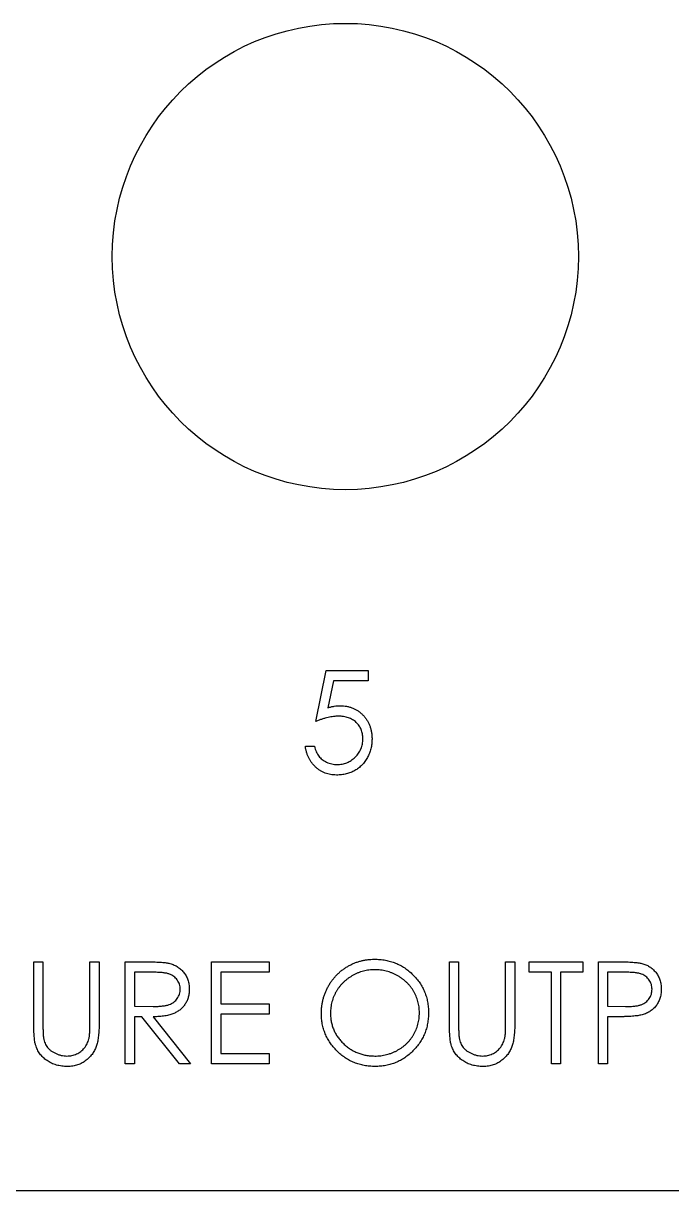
# Model space of a CAD drawing. Header units: millimetres. Extents: x 0 to 1497, y 0 to 497.
# Drawn here: x 687.46 to 709.72, y 245.24 to 285.29 of the extents above; entities that cross this region are included whole.
import ezdxf

# ---------------------------------------------------------------- set-up
doc = ezdxf.new("R2010")
doc.units = ezdxf.units.MM

msp = doc.modelspace()

# ---------------------------------------------------------------- linework, layer by layer
at = {"color": 7, "linetype": 'Continuous', "lineweight": 25}
for p, q in [((697.504, 261.337), (697.863, 263.087)), ((697.863, 263.087), (699.298, 263.087)), ((699.298, 263.087), (699.298, 262.728)), ((698.108, 262.728), (697.919, 261.807)), ((699.298, 262.728), (698.108, 262.728)), ((697.145, 260.484), (697.459, 260.484)), ((687.822, 253.087), (688.136, 253.087)), ((687.822, 250.973), (687.822, 253.087)), ((688.136, 253.087), (688.136, 250.99)), ((689.751, 250.99), (689.751, 253.087)), ((689.751, 253.087), (690.065, 253.087)), ((690.065, 253.087), (690.065, 250.973)), ((690.963, 253.087), (691.663, 253.087)), ((690.963, 249.587), (690.963, 253.087)), ((691.933, 252.728), (691.277, 252.728)), ((691.277, 252.728), (691.277, 251.561)), ((693.924, 253.087), (695.899, 253.087)), ((693.924, 249.587), (693.924, 253.087)), ((695.899, 252.728), (694.238, 252.728)), ((694.238, 252.728), (694.238, 251.651)), ((695.899, 253.087), (695.899, 252.728)), ((702.091, 253.087), (702.405, 253.087)), ((702.091, 250.973), (702.091, 253.087)), ((702.405, 253.087), (702.405, 250.99)), ((704.02, 250.99), (704.02, 253.087)), ((704.02, 253.087), (704.335, 253.087)), ((704.335, 253.087), (704.335, 250.973)), ((704.828, 252.728), (704.828, 253.087)), ((704.828, 253.087), (706.668, 253.087)), ((705.591, 252.728), (704.828, 252.728)), ((705.591, 249.587), (705.591, 252.728)), ((706.668, 252.728), (705.905, 252.728)), ((705.905, 252.728), (705.905, 249.587)), ((706.668, 253.087), (706.668, 252.728)), ((707.206, 253.087), (707.893, 253.087)), ((707.206, 249.587), (707.206, 253.087)), ((708.161, 252.728), (707.52, 252.728)), ((707.52, 252.728), (707.52, 251.561)), ((691.277, 251.561), (691.918, 251.556)), ((694.238, 251.651), (695.899, 251.651)), ((695.899, 251.651), (695.899, 251.292)), ((707.52, 251.561), (708.133, 251.553)), ((691.532, 251.202), (691.277, 251.202)), ((691.277, 251.202), (691.277, 249.587)), ((692.818, 249.587), (691.532, 251.202)), ((691.92, 251.202), (693.206, 249.587)), ((694.238, 251.292), (694.238, 249.946)), ((695.899, 251.292), (694.238, 251.292)), ((707.771, 251.202), (707.52, 251.202)), ((707.52, 251.202), (707.52, 249.587)), ((694.238, 249.946), (695.899, 249.946)), ((695.899, 249.946), (695.899, 249.587)), ((691.277, 249.587), (690.963, 249.587)), ((693.206, 249.587), (692.818, 249.587)), ((695.899, 249.587), (693.924, 249.587)), ((705.905, 249.587), (705.591, 249.587)), ((707.52, 249.587), (707.206, 249.587)), ((639.517, 245.237), (717.017, 245.237))]:
    msp.add_line(p, q, dxfattribs=at)
msp.add_circle((698.517, 277.287), 8, dxfattribs=at)
for points, knots in [([(697.919, 261.807), (697.956, 261.817), (698.028, 261.837), (698.134, 261.859), (698.235, 261.873), (698.3, 261.874), (698.332, 261.875)], [0, 0, 0, 0, 0.275068, 0.532901, 0.773973, 1, 1, 1, 1]), ([(698.332, 261.875), (698.371, 261.874), (698.448, 261.873), (698.56, 261.857), (698.667, 261.832), (698.769, 261.796), (698.866, 261.752), (698.957, 261.695), (699.043, 261.63), (699.123, 261.555), (699.196, 261.472), (699.259, 261.382), (699.314, 261.288), (699.357, 261.187), (699.392, 261.081), (699.415, 260.969), (699.431, 260.852), (699.432, 260.771), (699.433, 260.73)], [0, 0, 0, 0, 0.0658076, 0.1293943, 0.1908941, 0.2512811, 0.310815, 0.370371, 0.4307683, 0.4928813, 0.5551039, 0.6160671, 0.677256, 0.7382598, 0.8007621, 0.8647776, 0.9310453, 1, 1, 1, 1]), ([(698.275, 261.516), (698.248, 261.516), (698.192, 261.514), (698.106, 261.506), (698.016, 261.491), (697.921, 261.472), (697.823, 261.446), (697.72, 261.415), (697.613, 261.379), (697.541, 261.351), (697.504, 261.337)], [0, 0, 0, 0, 0.102203, 0.211023, 0.3251, 0.446502, 0.573788, 0.708901, 0.850358, 1, 1, 1, 1]), ([(699.119, 260.744), (699.118, 260.772), (699.117, 260.827), (699.107, 260.907), (699.088, 260.983), (699.063, 261.055), (699.031, 261.123), (698.991, 261.188), (698.944, 261.248), (698.89, 261.303), (698.83, 261.353), (698.765, 261.397), (698.695, 261.433), (698.62, 261.465), (698.54, 261.487), (698.456, 261.504), (698.367, 261.514), (698.306, 261.516), (698.275, 261.516)], [0, 0, 0, 0, 0.065351, 0.127916, 0.18836, 0.247216, 0.30563, 0.36377, 0.422661, 0.482687, 0.5433, 0.604118, 0.664965, 0.727413, 0.791468, 0.858055, 0.927037, 1, 1, 1, 1]), ([(699.433, 260.73), (699.432, 260.702), (699.431, 260.645), (699.424, 260.561), (699.411, 260.479), (699.394, 260.398), (699.372, 260.319), (699.344, 260.242), (699.311, 260.168), (699.274, 260.094), (699.233, 260.024), (699.187, 259.958), (699.139, 259.896), (699.087, 259.838), (699.031, 259.785), (698.971, 259.736), (698.908, 259.691), (698.842, 259.651), (698.772, 259.614), (698.7, 259.583), (698.625, 259.556), (698.548, 259.535), (698.468, 259.518), (698.385, 259.506), (698.3, 259.498), (698.242, 259.497), (698.212, 259.497)], [0, 0, 0, 0, 0.0440145, 0.0874341, 0.1301184, 0.1725537, 0.2145548, 0.2562981, 0.2984382, 0.340849, 0.3827152, 0.423924, 0.4642462, 0.5040737, 0.5438619, 0.5835667, 0.6230943, 0.6632291, 0.7035513, 0.7439379, 0.7845413, 0.8257501, 0.8677574, 0.9107452, 0.9549144, 1, 1, 1, 1]), ([(698.231, 259.856), (698.261, 259.857), (698.32, 259.858), (698.406, 259.871), (698.49, 259.89), (698.57, 259.919), (698.648, 259.954), (698.721, 259.998), (698.792, 260.05), (698.858, 260.109), (698.919, 260.174), (698.973, 260.243), (699.018, 260.317), (699.055, 260.395), (699.084, 260.476), (699.105, 260.562), (699.117, 260.651), (699.118, 260.712), (699.119, 260.744)], [0, 0, 0, 0, 0.064207, 0.126425, 0.18768, 0.248216, 0.308305, 0.369661, 0.431699, 0.495947, 0.559758, 0.622295, 0.683911, 0.745092, 0.80674, 0.869087, 0.93329, 1, 1, 1, 1]), ([(698.212, 259.497), (698.178, 259.498), (698.109, 259.499), (698.008, 259.513), (697.912, 259.534), (697.82, 259.564), (697.731, 259.603), (697.648, 259.651), (697.567, 259.706), (697.493, 259.771), (697.424, 259.842), (697.362, 259.919), (697.307, 260.001), (697.259, 260.088), (697.219, 260.179), (697.187, 260.276), (697.161, 260.378), (697.15, 260.449), (697.145, 260.484)], [0, 0, 0, 0, 0.065421, 0.128708, 0.190236, 0.250724, 0.310637, 0.370766, 0.431615, 0.493523, 0.555883, 0.617342, 0.678668, 0.740711, 0.802985, 0.866803, 0.932347, 1, 1, 1, 1]), ([(697.459, 260.484), (697.466, 260.451), (697.481, 260.387), (697.514, 260.297), (697.554, 260.216), (697.601, 260.145), (697.658, 260.082), (697.722, 260.027), (697.795, 259.976), (697.875, 259.935), (697.96, 259.899), (698.049, 259.875), (698.139, 259.858), (698.2, 259.857), (698.231, 259.856)], [0, 0, 0, 0, 0.094687, 0.181994, 0.264377, 0.34218, 0.418618, 0.496509, 0.577369, 0.661511, 0.746733, 0.831258, 0.915206, 1, 1, 1, 1]), ([(697.693, 251.321), (697.694, 251.363), (697.695, 251.446), (697.708, 251.569), (697.726, 251.689), (697.753, 251.808), (697.788, 251.924), (697.829, 252.038), (697.879, 252.149), (697.936, 252.258), (697.999, 252.363), (698.069, 252.462), (698.143, 252.556), (698.224, 252.642), (698.31, 252.724), (698.401, 252.8), (698.498, 252.87), (698.6, 252.934), (698.706, 252.991), (698.815, 253.04), (698.925, 253.082), (699.038, 253.117), (699.153, 253.144), (699.271, 253.162), (699.39, 253.175), (699.47, 253.176), (699.511, 253.176)], [0, 0, 0, 0, 0.043209, 0.085873, 0.12812, 0.170152, 0.211918, 0.253753, 0.296006, 0.338443, 0.381015, 0.42282, 0.464089, 0.505126, 0.545975, 0.586985, 0.628339, 0.670084, 0.711992, 0.753039, 0.794049, 0.834886, 0.875498, 0.916547, 0.958004, 1, 1, 1, 1]), ([(699.511, 253.176), (699.576, 253.175), (699.703, 253.172), (699.89, 253.147), (700.069, 253.104), (700.24, 253.047), (700.403, 252.972), (700.557, 252.88), (700.704, 252.771), (700.84, 252.647), (700.965, 252.512), (701.074, 252.367), (701.166, 252.214), (701.242, 252.054), (701.301, 251.886), (701.342, 251.71), (701.368, 251.527), (701.371, 251.402), (701.373, 251.338)], [0, 0, 0, 0, 0.06657, 0.130749, 0.193413, 0.254989, 0.316114, 0.377262, 0.439401, 0.502971, 0.566525, 0.628231, 0.689091, 0.749345, 0.81017, 0.87161, 0.934869, 1, 1, 1, 1]), ([(691.663, 253.087), (691.71, 253.087), (691.8, 253.086), (691.928, 253.085), (692.045, 253.08), (692.15, 253.076), (692.243, 253.068), (692.325, 253.061), (692.395, 253.052), (692.437, 253.043), (692.456, 253.039)], [0, 0, 0, 0, 0.176258, 0.338434, 0.484822, 0.617158, 0.734698, 0.837385, 0.926372, 1, 1, 1, 1]), ([(692.847, 252.151), (692.846, 252.18), (692.844, 252.235), (692.824, 252.317), (692.791, 252.394), (692.747, 252.466), (692.693, 252.532), (692.63, 252.588), (692.559, 252.634), (692.493, 252.664), (692.433, 252.682), (692.382, 252.694), (692.324, 252.705), (692.259, 252.713), (692.187, 252.72), (692.108, 252.725), (692.023, 252.728), (691.964, 252.728), (691.933, 252.728)], [0, 0, 0, 0, 0.068814, 0.136365, 0.204019, 0.273064, 0.342913, 0.410965, 0.479169, 0.549308, 0.587652, 0.630647, 0.678879, 0.731934, 0.791111, 0.855283, 0.925086, 1, 1, 1, 1]), ([(692.456, 253.039), (692.482, 253.033), (692.532, 253.02), (692.605, 252.994), (692.675, 252.963), (692.741, 252.927), (692.802, 252.886), (692.861, 252.839), (692.916, 252.788), (692.966, 252.731), (693.013, 252.671), (693.052, 252.606), (693.086, 252.539), (693.113, 252.467), (693.135, 252.393), (693.151, 252.315), (693.16, 252.234), (693.161, 252.179), (693.161, 252.151)], [0, 0, 0, 0, 0.064217, 0.127064, 0.188745, 0.249132, 0.309453, 0.369827, 0.43065, 0.492352, 0.554072, 0.61569, 0.676798, 0.738439, 0.801317, 0.865185, 0.931641, 1, 1, 1, 1]), ([(699.526, 252.817), (699.493, 252.817), (699.427, 252.816), (699.329, 252.806), (699.232, 252.791), (699.136, 252.769), (699.042, 252.74), (698.949, 252.706), (698.857, 252.664), (698.767, 252.618), (698.68, 252.566), (698.598, 252.509), (698.521, 252.448), (698.449, 252.383), (698.381, 252.313), (698.318, 252.24), (698.26, 252.161), (698.208, 252.078), (698.161, 251.993), (698.119, 251.905), (698.085, 251.813), (698.057, 251.72), (698.034, 251.624), (698.019, 251.526), (698.009, 251.425), (698.008, 251.357), (698.008, 251.323)], [0, 0, 0, 0, 0.042023, 0.083645, 0.124984, 0.166247, 0.207702, 0.249631, 0.291742, 0.334743, 0.37746, 0.419556, 0.461044, 0.502096, 0.542891, 0.583801, 0.624864, 0.666225, 0.707399, 0.748557, 0.789655, 0.83074, 0.87207, 0.913993, 0.956498, 1, 1, 1, 1]), ([(701.059, 251.339), (701.058, 251.373), (701.058, 251.44), (701.047, 251.539), (701.032, 251.637), (701.01, 251.731), (700.982, 251.823), (700.948, 251.913), (700.907, 252), (700.86, 252.085), (700.807, 252.166), (700.75, 252.243), (700.687, 252.316), (700.619, 252.385), (700.546, 252.45), (700.467, 252.51), (700.384, 252.567), (700.296, 252.618), (700.206, 252.665), (700.113, 252.705), (700.018, 252.74), (699.923, 252.769), (699.825, 252.79), (699.727, 252.806), (699.627, 252.816), (699.56, 252.817), (699.526, 252.817)], [0, 0, 0, 0, 0.042915, 0.08513, 0.126473, 0.167453, 0.207976, 0.248249, 0.28875, 0.32967, 0.370537, 0.411129, 0.451819, 0.492406, 0.533486, 0.575263, 0.617441, 0.660672, 0.70394, 0.746868, 0.789079, 0.831104, 0.873238, 0.915166, 0.957381, 1, 1, 1, 1]), ([(707.893, 253.087), (707.94, 253.087), (708.03, 253.087), (708.16, 253.084), (708.278, 253.08), (708.384, 253.074), (708.477, 253.067), (708.559, 253.058), (708.629, 253.048), (708.671, 253.039), (708.69, 253.034)], [0, 0, 0, 0, 0.176956, 0.339055, 0.486318, 0.618781, 0.735619, 0.838742, 0.926457, 1, 1, 1, 1]), ([(709.046, 252.147), (709.045, 252.175), (709.042, 252.231), (709.024, 252.313), (708.992, 252.391), (708.949, 252.464), (708.896, 252.53), (708.835, 252.587), (708.765, 252.634), (708.7, 252.664), (708.643, 252.682), (708.593, 252.694), (708.536, 252.705), (708.473, 252.713), (708.404, 252.72), (708.329, 252.725), (708.247, 252.728), (708.19, 252.728), (708.161, 252.728)], [0, 0, 0, 0, 0.070044, 0.139238, 0.208197, 0.279173, 0.349987, 0.418354, 0.48761, 0.557411, 0.59533, 0.637964, 0.685913, 0.738185, 0.796103, 0.858517, 0.926658, 1, 1, 1, 1]), ([(708.69, 253.034), (708.714, 253.028), (708.762, 253.014), (708.831, 252.988), (708.896, 252.957), (708.959, 252.922), (709.017, 252.88), (709.073, 252.835), (709.125, 252.784), (709.173, 252.729), (709.217, 252.67), (709.256, 252.606), (709.287, 252.539), (709.315, 252.468), (709.335, 252.393), (709.349, 252.315), (709.359, 252.233), (709.36, 252.176), (709.36, 252.148)], [0, 0, 0, 0, 0.062481, 0.12349, 0.183411, 0.243153, 0.302127, 0.36171, 0.421842, 0.482932, 0.544552, 0.605681, 0.66768, 0.729984, 0.794551, 0.860346, 0.928907, 1, 1, 1, 1]), ([(691.918, 251.556), (691.948, 251.556), (692.006, 251.556), (692.089, 251.56), (692.168, 251.565), (692.24, 251.572), (692.306, 251.581), (692.366, 251.592), (692.419, 251.605), (692.482, 251.625), (692.553, 251.657), (692.629, 251.704), (692.694, 251.762), (692.749, 251.829), (692.793, 251.903), (692.824, 251.982), (692.844, 252.065), (692.846, 252.123), (692.847, 252.151)], [0, 0, 0, 0, 0.071668, 0.138913, 0.201185, 0.259124, 0.312255, 0.360682, 0.405086, 0.445102, 0.518778, 0.589462, 0.658462, 0.727283, 0.796322, 0.863175, 0.930949, 1, 1, 1, 1]), ([(693.161, 252.151), (693.16, 252.104), (693.157, 252.013), (693.13, 251.881), (693.087, 251.758), (693.026, 251.644), (692.949, 251.541), (692.857, 251.45), (692.749, 251.375), (692.649, 251.322), (692.56, 251.289), (692.487, 251.265), (692.407, 251.247), (692.322, 251.23), (692.23, 251.218), (692.132, 251.209), (692.028, 251.203), (691.957, 251.203), (691.92, 251.202)], [0, 0, 0, 0, 0.07878, 0.153721, 0.226714, 0.299191, 0.37119, 0.443006, 0.516689, 0.593217, 0.633873, 0.676989, 0.7229, 0.771959, 0.824211, 0.879379, 0.937948, 1, 1, 1, 1]), ([(708.133, 251.553), (708.163, 251.553), (708.221, 251.553), (708.304, 251.557), (708.382, 251.562), (708.453, 251.569), (708.518, 251.578), (708.577, 251.588), (708.629, 251.602), (708.69, 251.62), (708.758, 251.652), (708.832, 251.699), (708.895, 251.758), (708.949, 251.824), (708.992, 251.898), (709.024, 251.977), (709.042, 252.061), (709.045, 252.118), (709.046, 252.147)], [0, 0, 0, 0, 0.072538, 0.140034, 0.202496, 0.260575, 0.313228, 0.361583, 0.404878, 0.444127, 0.5164, 0.586507, 0.655085, 0.724384, 0.793974, 0.861638, 0.930111, 1, 1, 1, 1]), ([(709.36, 252.148), (709.36, 252.119), (709.359, 252.063), (709.349, 251.98), (709.336, 251.902), (709.315, 251.827), (709.288, 251.756), (709.257, 251.689), (709.219, 251.626), (709.175, 251.567), (709.127, 251.512), (709.073, 251.461), (709.016, 251.416), (708.954, 251.375), (708.887, 251.339), (708.816, 251.307), (708.74, 251.281), (708.688, 251.267), (708.662, 251.26)], [0, 0, 0, 0, 0.070119, 0.137192, 0.202016, 0.264631, 0.326117, 0.38601, 0.445812, 0.505298, 0.564633, 0.624283, 0.683902, 0.743953, 0.805388, 0.868388, 0.933084, 1, 1, 1, 1]), ([(699.539, 249.497), (699.475, 249.499), (699.35, 249.502), (699.167, 249.528), (698.991, 249.569), (698.822, 249.627), (698.661, 249.703), (698.508, 249.795), (698.362, 249.904), (698.226, 250.029), (698.101, 250.164), (697.992, 250.309), (697.9, 250.46), (697.825, 250.619), (697.765, 250.785), (697.724, 250.957), (697.698, 251.137), (697.695, 251.259), (697.693, 251.321)], [0, 0, 0, 0, 0.065819, 0.129747, 0.192072, 0.253459, 0.31457, 0.37628, 0.439026, 0.503267, 0.567493, 0.629705, 0.691, 0.751452, 0.812004, 0.87315, 0.935635, 1, 1, 1, 1]), ([(698.008, 251.323), (698.009, 251.272), (698.011, 251.173), (698.033, 251.027), (698.067, 250.887), (698.117, 250.753), (698.179, 250.625), (698.256, 250.503), (698.348, 250.387), (698.451, 250.279), (698.565, 250.18), (698.685, 250.094), (698.811, 250.02), (698.943, 249.96), (699.081, 249.913), (699.224, 249.88), (699.373, 249.859), (699.475, 249.857), (699.526, 249.856)], [0, 0, 0, 0, 0.064504, 0.126899, 0.187747, 0.24815, 0.308586, 0.369583, 0.431827, 0.49618, 0.560668, 0.623504, 0.68526, 0.746537, 0.808327, 0.870486, 0.934317, 1, 1, 1, 1]), ([(699.526, 249.856), (699.561, 249.856), (699.629, 249.857), (699.732, 249.867), (699.832, 249.882), (699.93, 249.904), (700.026, 249.931), (700.121, 249.964), (700.213, 250.005), (700.303, 250.05), (700.389, 250.101), (700.472, 250.156), (700.548, 250.217), (700.621, 250.281), (700.688, 250.35), (700.751, 250.424), (700.808, 250.502), (700.86, 250.585), (700.907, 250.671), (700.948, 250.759), (700.982, 250.85), (701.01, 250.943), (701.032, 251.039), (701.047, 251.137), (701.058, 251.237), (701.058, 251.305), (701.059, 251.339)], [0, 0, 0, 0, 0.043633, 0.086538, 0.129177, 0.171436, 0.213416, 0.255266, 0.297369, 0.339941, 0.382347, 0.423953, 0.464871, 0.505572, 0.546003, 0.586568, 0.627065, 0.668271, 0.709549, 0.750428, 0.791096, 0.832027, 0.873136, 0.914611, 0.956956, 1, 1, 1, 1]), ([(701.373, 251.338), (701.371, 251.275), (701.368, 251.151), (701.342, 250.969), (701.301, 250.794), (701.243, 250.626), (701.167, 250.466), (701.075, 250.313), (700.966, 250.167), (700.841, 250.031), (700.706, 249.906), (700.561, 249.797), (700.409, 249.703), (700.249, 249.628), (700.082, 249.569), (699.907, 249.528), (699.726, 249.502), (699.602, 249.499), (699.539, 249.497)], [0, 0, 0, 0, 0.065227, 0.128569, 0.19032, 0.251378, 0.312388, 0.373789, 0.436431, 0.500567, 0.564687, 0.627136, 0.688455, 0.749246, 0.810155, 0.871671, 0.934773, 1, 1, 1, 1]), ([(708.662, 251.26), (708.64, 251.255), (708.592, 251.245), (708.513, 251.233), (708.421, 251.224), (708.316, 251.216), (708.198, 251.21), (708.067, 251.205), (707.923, 251.202), (707.823, 251.202), (707.771, 251.202)], [0, 0, 0, 0, 0.075173, 0.164746, 0.268017, 0.385912, 0.517789, 0.663691, 0.824413, 1, 1, 1, 1]), ([(687.884, 250.235), (687.879, 250.254), (687.868, 250.294), (687.856, 250.361), (687.846, 250.438), (687.836, 250.525), (687.83, 250.623), (687.826, 250.73), (687.822, 250.848), (687.822, 250.93), (687.822, 250.973)], [0, 0, 0, 0, 0.07813, 0.169465, 0.274335, 0.39211, 0.523687, 0.668365, 0.827132, 1, 1, 1, 1]), ([(688.136, 250.99), (688.136, 250.96), (688.136, 250.904), (688.136, 250.823), (688.138, 250.752), (688.139, 250.69), (688.141, 250.636), (688.143, 250.591), (688.146, 250.554), (688.149, 250.533), (688.15, 250.524)], [0, 0, 0, 0, 0.1910786, 0.3626046, 0.5160988, 0.650038, 0.7659767, 0.862374, 0.9408421, 1, 1, 1, 1]), ([(690.065, 250.973), (690.065, 250.935), (690.065, 250.86), (690.06, 250.751), (690.053, 250.648), (690.044, 250.55), (690.031, 250.458), (690.017, 250.372), (689.998, 250.291), (689.977, 250.215), (689.953, 250.143), (689.921, 250.074), (689.886, 250.007), (689.844, 249.943), (689.797, 249.881), (689.743, 249.822), (689.685, 249.764), (689.622, 249.71), (689.554, 249.66), (689.482, 249.616), (689.407, 249.579), (689.328, 249.549), (689.245, 249.526), (689.159, 249.509), (689.07, 249.499), (689.009, 249.498), (688.978, 249.497)], [0, 0, 0, 0, 0.054858, 0.107059, 0.156978, 0.203992, 0.248492, 0.290483, 0.330489, 0.367886, 0.403858, 0.440009, 0.476295, 0.512792, 0.550485, 0.588381, 0.627645, 0.667979, 0.708433, 0.748602, 0.789088, 0.829461, 0.870371, 0.912214, 0.955547, 1, 1, 1, 1]), ([(689.715, 250.446), (689.718, 250.459), (689.725, 250.486), (689.731, 250.533), (689.738, 250.588), (689.742, 250.651), (689.747, 250.723), (689.749, 250.805), (689.751, 250.894), (689.751, 250.957), (689.751, 250.99)], [0, 0, 0, 0, 0.069835, 0.155621, 0.257802, 0.373811, 0.506402, 0.655564, 0.820079, 1, 1, 1, 1]), ([(702.153, 250.235), (702.148, 250.254), (702.137, 250.294), (702.125, 250.361), (702.115, 250.438), (702.105, 250.525), (702.1, 250.623), (702.095, 250.73), (702.091, 250.848), (702.091, 250.93), (702.091, 250.973)], [0, 0, 0, 0, 0.07813, 0.169465, 0.274335, 0.39211, 0.523687, 0.668365, 0.827132, 1, 1, 1, 1]), ([(702.405, 250.99), (702.405, 250.96), (702.405, 250.904), (702.405, 250.823), (702.407, 250.752), (702.408, 250.69), (702.411, 250.636), (702.412, 250.591), (702.415, 250.554), (702.418, 250.533), (702.419, 250.524)], [0, 0, 0, 0, 0.191079, 0.362605, 0.516099, 0.650038, 0.765977, 0.862374, 0.940842, 1, 1, 1, 1]), ([(704.335, 250.973), (704.334, 250.935), (704.334, 250.86), (704.329, 250.751), (704.323, 250.648), (704.313, 250.55), (704.3, 250.458), (704.286, 250.372), (704.268, 250.291), (704.246, 250.215), (704.222, 250.143), (704.191, 250.074), (704.155, 250.007), (704.113, 249.943), (704.066, 249.881), (704.013, 249.822), (703.955, 249.764), (703.891, 249.71), (703.824, 249.66), (703.752, 249.616), (703.676, 249.579), (703.597, 249.549), (703.515, 249.526), (703.429, 249.509), (703.339, 249.499), (703.278, 249.498), (703.247, 249.497)], [0, 0, 0, 0, 0.054858, 0.107059, 0.156978, 0.203992, 0.248492, 0.290483, 0.330489, 0.367886, 0.403858, 0.440009, 0.476295, 0.512792, 0.550485, 0.588381, 0.627645, 0.667979, 0.708433, 0.748602, 0.789088, 0.829461, 0.870371, 0.912214, 0.955547, 1, 1, 1, 1]), ([(703.985, 250.446), (703.988, 250.459), (703.994, 250.486), (704.001, 250.533), (704.007, 250.588), (704.012, 250.651), (704.016, 250.723), (704.019, 250.805), (704.02, 250.894), (704.02, 250.957), (704.02, 250.99)], [0, 0, 0, 0, 0.069835, 0.155621, 0.257802, 0.373811, 0.506402, 0.655564, 0.820079, 1, 1, 1, 1]), ([(688.15, 250.524), (688.155, 250.491), (688.165, 250.427), (688.191, 250.337), (688.227, 250.255), (688.269, 250.179), (688.325, 250.112), (688.392, 250.05), (688.473, 249.996), (688.563, 249.947), (688.661, 249.907), (688.76, 249.877), (688.86, 249.859), (688.927, 249.857), (688.96, 249.856)], [0, 0, 0, 0, 0.086315, 0.167766, 0.244433, 0.318135, 0.391884, 0.470068, 0.553904, 0.644339, 0.736875, 0.826168, 0.913679, 1, 1, 1, 1]), ([(688.96, 249.856), (688.989, 249.857), (689.046, 249.859), (689.13, 249.872), (689.213, 249.896), (689.293, 249.927), (689.369, 249.968), (689.44, 250.015), (689.502, 250.07), (689.56, 250.131), (689.61, 250.2), (689.653, 250.276), (689.689, 250.358), (689.706, 250.416), (689.715, 250.446)], [0, 0, 0, 0, 0.082891, 0.165303, 0.247762, 0.331528, 0.41528, 0.496366, 0.577151, 0.657783, 0.739322, 0.823793, 0.909476, 1, 1, 1, 1]), ([(702.419, 250.524), (702.424, 250.491), (702.434, 250.427), (702.46, 250.337), (702.496, 250.255), (702.538, 250.179), (702.594, 250.112), (702.661, 250.05), (702.742, 249.996), (702.833, 249.947), (702.93, 249.907), (703.029, 249.877), (703.129, 249.859), (703.196, 249.857), (703.23, 249.856)], [0, 0, 0, 0, 0.086315, 0.167766, 0.244433, 0.318135, 0.391884, 0.470068, 0.553904, 0.644339, 0.736875, 0.826168, 0.913679, 1, 1, 1, 1]), ([(703.23, 249.856), (703.258, 249.857), (703.315, 249.859), (703.4, 249.872), (703.482, 249.896), (703.563, 249.927), (703.638, 249.968), (703.709, 250.015), (703.772, 250.07), (703.829, 250.131), (703.879, 250.2), (703.923, 250.276), (703.958, 250.358), (703.976, 250.416), (703.985, 250.446)], [0, 0, 0, 0, 0.082891, 0.165303, 0.247762, 0.331528, 0.41528, 0.496366, 0.577151, 0.657783, 0.739322, 0.823793, 0.909476, 1, 1, 1, 1]), ([(688.978, 249.497), (688.944, 249.498), (688.878, 249.499), (688.781, 249.508), (688.687, 249.525), (688.597, 249.546), (688.511, 249.575), (688.428, 249.609), (688.35, 249.651), (688.275, 249.698), (688.205, 249.75), (688.141, 249.807), (688.082, 249.868), (688.031, 249.934), (687.984, 250.003), (687.945, 250.076), (687.911, 250.154), (687.893, 250.208), (687.884, 250.235)], [0, 0, 0, 0, 0.071175, 0.139644, 0.206317, 0.271373, 0.335418, 0.398076, 0.460608, 0.52297, 0.584716, 0.644895, 0.704291, 0.762998, 0.821087, 0.880104, 0.939388, 1, 1, 1, 1]), ([(703.247, 249.497), (703.213, 249.498), (703.147, 249.499), (703.05, 249.508), (702.957, 249.525), (702.866, 249.546), (702.78, 249.575), (702.698, 249.609), (702.619, 249.651), (702.544, 249.698), (702.474, 249.75), (702.41, 249.807), (702.352, 249.868), (702.3, 249.934), (702.254, 250.003), (702.214, 250.076), (702.18, 250.154), (702.162, 250.208), (702.153, 250.235)], [0, 0, 0, 0, 0.071175, 0.139644, 0.206317, 0.271373, 0.335418, 0.398076, 0.460608, 0.52297, 0.584716, 0.644895, 0.704291, 0.762998, 0.821087, 0.880104, 0.939388, 1, 1, 1, 1])]:
    msp.add_open_spline(points, degree=3, knots=knots, dxfattribs=at)

doc.saveas('drawing.dxf')
